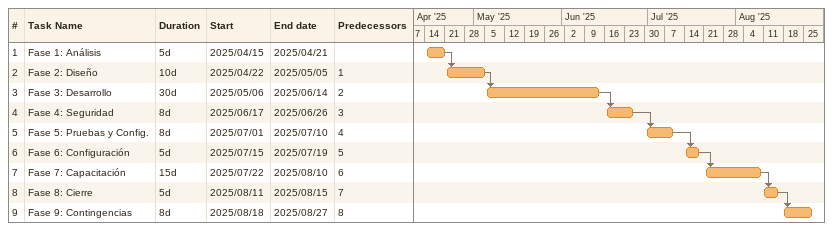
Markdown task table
| ID | Task | Duration | Start | Finish | Predecessors |
|---|---|---|---|---|---|
| 1 | Fase 1: Análisis | 5d | 2025-04-15 | 2025-04-21 |  |
| 2 | Fase 2: Diseño | 10d | 2025-04-22 | 2025-05-05 | 1 |
| 3 | Fase 3: Desarrollo | 30d | 2025-05-06 | 2025-06-14 | 2 |
| 4 | Fase 4: Seguridad | 8d | 2025-06-17 | 2025-06-26 | 3 |
| 5 | Fase 5: Pruebas y Config. | 8d | 2025-07-01 | 2025-07-10 | 4 |
| 6 | Fase 6: Configuración | 5d | 2025-07-15 | 2025-07-19 | 5 |
| 7 | Fase 7: Capacitación | 15d | 2025-07-22 | 2025-08-10 | 6 |
| 8 | Fase 8: Cierre | 5d | 2025-08-11 | 2025-08-15 | 7 |
| 9 | Fase 9: Contingencias | 8d | 2025-08-18 | 2025-08-27 | 8 |
